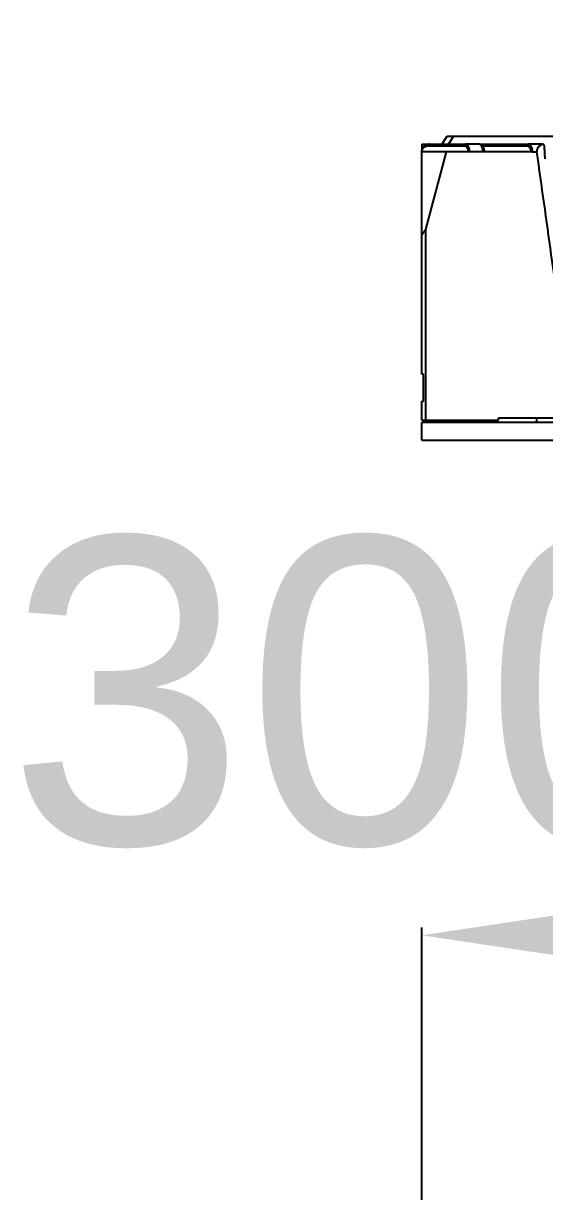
# Model space of a CAD drawing. Header units: millimetres. Extents: x 620 to 19791, y 2539 to 6969.
# Drawn here: x 7645.9 to 7713.8, y 3793.4 to 3945.7 of the extents above; entities that cross this region are included whole.
import ezdxf

# ---------------------------------------------------------------- set-up
doc = ezdxf.new("R2010")
doc.units = ezdxf.units.MM
doc.styles.get("Standard").update_dxf_attribs({"font": 'arial.ttf'})
doc.dimstyles.new('缩小5倍', dxfattribs={"dimtxt": 40, "dimasz": 20, "dimexe": 1, "dimexo": 0.2, "dimgap": 0, "dimtad": 1, "dimtoh": 1, "dimdec": 1, "dimzin": 9, "dimdsep": 46, "dimtxsty": 'Standard', "dimblk": '_FILLED', "dimcen": 0.2, "dimclrd": 256, "dimclre": 256, "dimclrt": 256, "dimadec": 1, "dimazin": 2, "dimtfac": 1, "dimtdec": 1, "dimtofl": 0, "dimtmove": 0, "dimatfit": 3, "dimldrblk": '_FILLED', "dimfxl": 1, "dimtolj": 1, "dimtzin": 0, "dimarcsym": 0})

# ---------------------------------------------------------------- blocks, each defined once
blk = doc.blocks.new('_FILLED')
at = {"color": 0, "linetype": 'ByBlock'}
blk.add_solid([(0, 0), (-1, 0.15), (-1, -0.15)], dxfattribs=at)
blk = doc.blocks.new('*D192')
at = {"lineweight": -2, "transparency": 16777216}
for p, q in [((7697.79, 3720.89), (7697.79, 3827.8)), ((7997.79, 3720.89), (7997.79, 3827.8)), ((7717.79, 3826.8), (7977.79, 3826.8))]:
    blk.add_line(p, q, dxfattribs=at)
at = {"layer": 'Defpoints', "color": 0, "transparency": 16777216}
for p in [(7997.79, 3826.8), (7697.79, 3720.69), (7997.79, 3720.69)]:
    blk.add_point(p, dxfattribs=at)
at = {"lineweight": -2, "transparency": 16777216, "xscale": 20, "yscale": 20, "zscale": 20, "rotation": 180}
blk.add_blockref('_FILLED', (7697.79, 3826.8), dxfattribs=at)
at = {"lineweight": -2, "transparency": 16777216, "xscale": 20, "yscale": 20, "zscale": 20}
blk.add_blockref('_FILLED', (7997.79, 3826.8), dxfattribs=at)
at = {"transparency": 16777216, "insert": (7847.79, 3852.69), "char_height": 40, "attachment_point": 5}
blk.add_mtext('\\A1;300mm [11 3/4"]', dxfattribs=at)

msp = doc.modelspace()

# ---------------------------------------------------------------- linework, layer by layer
at = {"color": 7, "linetype": 'Continuous', "lineweight": 25}
for p, q in [((7698.62132, 3929.78079), (7703.31905, 3929.78079)), ((7698.78999, 3929.98078), (7703.48772, 3929.98078)), ((7701.072, 3930.99787), (7700.41626, 3929.98078)), ((7715.714, 3930.98079), (7701.9413, 3930.98079)), ((7705.26625, 3929.98078), (7703.48772, 3929.98078)), ((7705.26625, 3929.98078), (7711.66897, 3929.98078)), ((7713.44748, 3929.98078), (7711.66897, 3929.98078)), ((7697.78999, 3918.18079), (7697.78999, 3928.98079)), ((7700.98999, 3928.98079), (7697.78999, 3928.98079)), ((7700.98999, 3928.98079), (7698.28999, 3918.85579)), ((7703.99738, 3928.98079), (7700.98999, 3928.98079)), ((7705.77591, 3928.98079), (7703.99738, 3928.98079)), ((7712.17863, 3928.98078), (7705.77591, 3928.98078)), ((7712.17863, 3928.98078), (7712.78975, 3928.98076)), ((7697.78999, 3918.18079), (7698.28999, 3918.85579)), ((7697.78999, 3899.98079), (7697.78999, 3918.18079)), ((7698.28999, 3918.85579), (7698.28999, 3893.98079)), ((7698.04, 3899.98079), (7697.78999, 3899.98079)), ((7698.04, 3896.48079), (7698.04, 3899.98079)), ((7697.78999, 3893.98079), (7697.78999, 3896.48079)), ((7697.78999, 3896.48079), (7698.04, 3896.48079)), ((7697.78999, 3893.98079), (7698.28999, 3893.98079)), ((7697.78999, 3891.38079), (7697.78999, 3893.68079)), ((7847.79, 3893.68079), (7697.78999, 3893.68079)), ((7698.28999, 3893.98079), (7707.79, 3893.98079)), ((7698.72, 3893.68079), (7698.72, 3893.98079)), ((7701.21999, 3893.68079), (7701.21999, 3893.98079)), ((7704.78999, 3893.98079), (7704.78999, 3893.68079)), ((7707.79, 3894.28079), (7768.29, 3894.28079)), ((7707.79, 3893.98079), (7707.79, 3894.28079)), ((7712.79, 3893.68079), (7712.79, 3894.28079)), ((7697.78999, 3891.38079), (7847.79, 3891.38079))]:
    msp.add_line(p, q, dxfattribs=at)
at = {"color": 8, "linetype": 'Continuous', "lineweight": 25}
for p, q in [((7701.29659, 3929.98078), (7701.9413, 3930.98079)), ((7705.67131, 3929.78079), (7711.5003, 3929.78079))]:
    msp.add_line(p, q, dxfattribs=at)
at = {"color": 7, "linetype": 'Continuous', "lineweight": 25}
msp.add_arc((7711.68609, 3929.79522), 0.18635, 95.2693446, 184.4428565, dxfattribs=at)
for points, knots in [([(7697.7878, 3929.98078), (7697.78781, 3929.98078), (7697.78791, 3929.98078), (7697.78833, 3929.98078), (7697.78979, 3929.98078), (7697.79545, 3929.98078), (7697.81762, 3929.98078), (7697.90582, 3929.98078), (7698.17567, 3929.98078), (7698.42884, 3929.98078), (7698.61499, 3929.98078)], [0, 0, 0, 0, 0.000040093, 0.000408265, 0.001441582, 0.005406548, 0.020878824, 0.082005337, 0.325042134, 1, 1, 1, 1]), ([(7697.7878, 3929.98074), (7697.78786, 3929.98025), (7697.78799, 3929.97915), (7697.78883, 3929.9706), (7697.79027, 3929.95043), (7697.79019, 3929.91229), (7697.79004, 3929.85931), (7697.78959, 3929.795), (7697.79004, 3929.7155), (7697.78996, 3929.62596), (7697.78998, 3929.55677), (7697.78999, 3929.52383)], [0, 0, 0, 0, 0.06616087, 0.147468773, 0.28596546, 0.428915244, 0.548302137, 0.676782724, 0.786688715, 0.898450492, 1, 1, 1, 1]), ([(7697.79, 3928.98079), (7697.79043, 3929.00326), (7697.79132, 3929.04845), (7697.79846, 3929.11597), (7697.80987, 3929.18311), (7697.82599, 3929.24956), (7697.85891, 3929.35378), (7697.92352, 3929.49161), (7698.03404, 3929.64453), (7698.17702, 3929.77946), (7698.34434, 3929.88281), (7698.55099, 3929.96296), (7698.70137, 3929.97418), (7698.79, 3929.98079)], [0, 0, 0, 0, 0.032525805, 0.065417207, 0.098899973, 0.133188188, 0.168481283, 0.267865769, 0.380644068, 0.505350206, 0.652147928, 0.794988853, 1, 1, 1, 1]), ([(7697.81138, 3928.98079), (7697.81437, 3929.00972), (7697.82064, 3929.0705), (7697.84425, 3929.18475), (7697.88971, 3929.31817), (7697.965, 3929.44623), (7698.0599, 3929.55775), (7698.17079, 3929.64806), (7698.30266, 3929.72289), (7698.42831, 3929.76063), (7698.53761, 3929.77684), (7698.5956, 3929.77957), (7698.62132, 3929.78079)], [0, 0, 0, 0, 0.048092546, 0.101013577, 0.198433646, 0.302298362, 0.407370946, 0.537426818, 0.667869621, 0.824205177, 0.922050848, 1, 1, 1, 1]), ([(7698.79, 3929.98079), (7698.75024, 3929.98079), (7698.70366, 3929.96126), (7698.63779, 3929.88316), (7698.62132, 3929.82793), (7698.62132, 3929.78079)], [0, 0, 0, 0, 0.5, 0.5, 1, 1, 1, 1]), ([(7701.9413, 3930.98079), (7701.74545, 3930.98025), (7701.3692, 3930.97923), (7701.07999, 3930.98096), (7701.09408, 3930.98083), (7701.09894, 3930.98079)], [0, 0, 0, 0, 0.415735146, 0.798676202, 1, 1, 1, 1]), ([(7703.31904, 3929.78079), (7703.31904, 3929.82793), (7703.33551, 3929.88315), (7703.40138, 3929.96126), (7703.44796, 3929.98078), (7703.48772, 3929.98078)], [0, 0, 0, 0, 0.5, 0.5, 1, 1, 1, 1]), ([(7703.31904, 3929.78079), (7703.33683, 3929.77893), (7703.3756, 3929.7749), (7703.44915, 3929.75532), (7703.56632, 3929.69675), (7703.68136, 3929.56258), (7703.76028, 3929.3894), (7703.80107, 3929.25181), (7703.8247, 3929.11703), (7703.82621, 3929.02332), (7703.8269, 3928.98079)], [0, 0, 0, 0, 0.072505204, 0.158024992, 0.302178504, 0.564611633, 0.694080725, 0.795616395, 0.90724423, 1, 1, 1, 1]), ([(7703.48772, 3929.98079), (7703.50457, 3929.97984), (7703.53671, 3929.97804), (7703.58213, 3929.96453), (7703.62248, 3929.94595), (7703.65785, 3929.92428), (7703.6794, 3929.90709), (7703.68943, 3929.89908)], [0, 0, 0, 0, 0.245491905, 0.46823529, 0.668231492, 0.845484085, 1, 1, 1, 1]), ([(7705.77591, 3928.98079), (7705.77561, 3929.00708), (7705.775, 3929.05978), (7705.77011, 3929.13842), (7705.76231, 3929.21629), (7705.75131, 3929.29289), (7705.73064, 3929.40259), (7705.69213, 3929.5423), (7705.62941, 3929.69125), (7705.55149, 3929.81689), (7705.46865, 3929.90434), (7705.37144, 3929.96734), (7705.30504, 3929.97583), (7705.26625, 3929.98079)], [0, 0, 0, 0, 0.047320465, 0.094847582, 0.142654745, 0.190814063, 0.239396083, 0.356488096, 0.482453702, 0.60227623, 0.736363109, 0.84601848, 1, 1, 1, 1]), ([(7705.97226, 3928.98079), (7705.96845, 3929.04956), (7705.9608, 3929.18756), (7705.91338, 3929.38497), (7705.84379, 3929.56158), (7705.72544, 3929.75789), (7705.54185, 3929.93424), (7705.37866, 3929.96302), (7705.29718, 3929.97739)], [0, 0, 0, 0, 0.125227158, 0.251255915, 0.377313965, 0.502968743, 0.751824277, 1, 1, 1, 1]), ([(7711.5003, 3929.78079), (7711.51808, 3929.77893), (7711.55685, 3929.7749), (7711.63041, 3929.75532), (7711.74758, 3929.69675), (7711.86261, 3929.56258), (7711.94153, 3929.3894), (7711.98233, 3929.25181), (7712.00595, 3929.11703), (7712.00747, 3929.02332), (7712.00816, 3928.98079)], [0, 0, 0, 0, 0.072505204, 0.158024992, 0.302178504, 0.564611633, 0.694080726, 0.795616395, 0.907244229, 1, 1, 1, 1]), ([(7711.66897, 3929.98079), (7711.68583, 3929.97984), (7711.71797, 3929.97804), (7711.76338, 3929.96453), (7711.80374, 3929.94595), (7711.8391, 3929.92428), (7711.86065, 3929.90709), (7711.87069, 3929.89908)], [0, 0, 0, 0, 0.245492736, 0.468236537, 0.668232739, 0.845484917, 1, 1, 1, 1]), ([(7713.58517, 3929.94387), (7713.55012, 3929.93511), (7713.48104, 3929.91783), (7713.38124, 3929.8819), (7713.28643, 3929.83889), (7713.17447, 3929.77542), (7713.05256, 3929.68465), (7712.93667, 3929.55793), (7712.85171, 3929.41904), (7712.79998, 3929.27551), (7712.77653, 3929.12711), (7712.78516, 3929.02962), (7712.78949, 3928.98072)], [0, 0, 0, 0, 0.087023077, 0.171502174, 0.253798767, 0.334317224, 0.473793634, 0.602436696, 0.712650054, 0.815735058, 0.90756975, 1, 1, 1, 1]), ([(7713.72813, 3929.88146), (7713.71985, 3929.89142), (7713.70356, 3929.91099), (7713.67043, 3929.93417), (7713.62994, 3929.94938), (7713.60018, 3929.94572), (7713.58517, 3929.94387)], [0, 0, 0, 0, 0.212977259, 0.4188488467, 0.7070746393, 1, 1, 1, 1]), ([(7713.77695, 3929.73979), (7713.77579, 3929.75314), (7713.77352, 3929.77921), (7713.76343, 3929.81672), (7713.7487, 3929.85152), (7713.73503, 3929.87141), (7713.72813, 3929.88146)], [0, 0, 0, 0, 0.259642199, 0.506998567, 0.750768604, 1, 1, 1, 1]), ([(7697.79, 3929.48079), (7697.78991, 3929.48005), (7697.78974, 3929.47868), (7697.78926, 3929.46828), (7697.7893, 3929.45453), (7697.78972, 3929.43899), (7697.79014, 3929.41682), (7697.78975, 3929.38424), (7697.78981, 3929.33505), (7697.78994, 3929.29786), (7697.79, 3929.28079)], [0, 0, 0, 0, 0.159179261, 0.298356327, 0.417587322, 0.5169648, 0.596653412, 0.757594805, 0.888693059, 1, 1, 1, 1]), ([(7715.97966, 3906.28496), (7715.54392, 3909.39158), (7714.48276, 3916.95715), (7713.41755, 3924.52214), (7712.78975, 3928.98076)], [0, 0, 0, 0, 0.410625903, 1, 1, 1, 1]), ([(7713.86304, 3928.0757), (7713.84865, 3928.35717), (7713.82031, 3928.91193), (7713.79126, 3929.46656), (7713.77695, 3929.73979)], [0, 0, 0, 0, 0.507372446, 1, 1, 1, 1])]:
    msp.add_open_spline(points, degree=3, knots=knots, dxfattribs=at)
at = {"color": 8, "linetype": 'Continuous', "lineweight": 25}
for points, knots in [([(7703.68944, 3929.89908), (7703.70509, 3929.88485), (7703.73537, 3929.85731), (7703.77684, 3929.80635), (7703.81346, 3929.75219), (7703.86122, 3929.66637), (7703.91415, 3929.53849), (7703.96307, 3929.36022), (7703.9924, 3929.17302), (7703.99571, 3929.04531), (7703.99738, 3928.98079)], [0, 0, 0, 0, 0.091907015, 0.177800592, 0.25772303, 0.331727027, 0.515358278, 0.684633264, 0.840654927, 1, 1, 1, 1]), ([(7711.87069, 3929.89908), (7711.88634, 3929.88485), (7711.91663, 3929.85731), (7711.9581, 3929.80635), (7711.99472, 3929.75219), (7712.04248, 3929.66638), (7712.0954, 3929.53849), (7712.14432, 3929.36022), (7712.17366, 3929.17302), (7712.17696, 3929.04531), (7712.17863, 3928.98078)], [0, 0, 0, 0, 0.091906272, 0.177799102, 0.25772079, 0.331724034, 0.51535559, 0.684630382, 0.840651762, 1, 1, 1, 1])]:
    msp.add_open_spline(points, degree=3, knots=knots, dxfattribs=at)
at = {"color": 7, "linetype": 'Continuous', "lineweight": 25}
msp.add_open_spline([(7713.58478, 3929.94383), (7713.53902, 3929.96832), (7713.49325, 3929.98079), (7713.44748, 3929.98079)], degree=3, dxfattribs=at)

# ---------------------------------------------------------------- dimensions: what is measured, and where the dimension line sits
dim = msp.add_linear_dim(base=(7997.79, 3826.79989), p1=(7697.79, 3720.693), p2=(7997.79, 3720.693), dimstyle='缩小5倍', override={"dimpost": 'mm'})
dim.commit()
dim.dimension.update_dxf_attribs({"geometry": '*D192', "text_midpoint": (7847.79, 3826.79989), "dimtype": 160})

doc.saveas('drawing.dxf')
